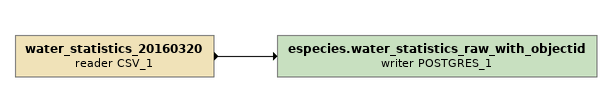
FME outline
water_statistics_20160320 (reader CSV_1)
    -> especies.water_statistics_raw_with_objectid (writer POSTGRES_1)
especies.water_statistics_raw_with_objectid (writer POSTGRES_1)
